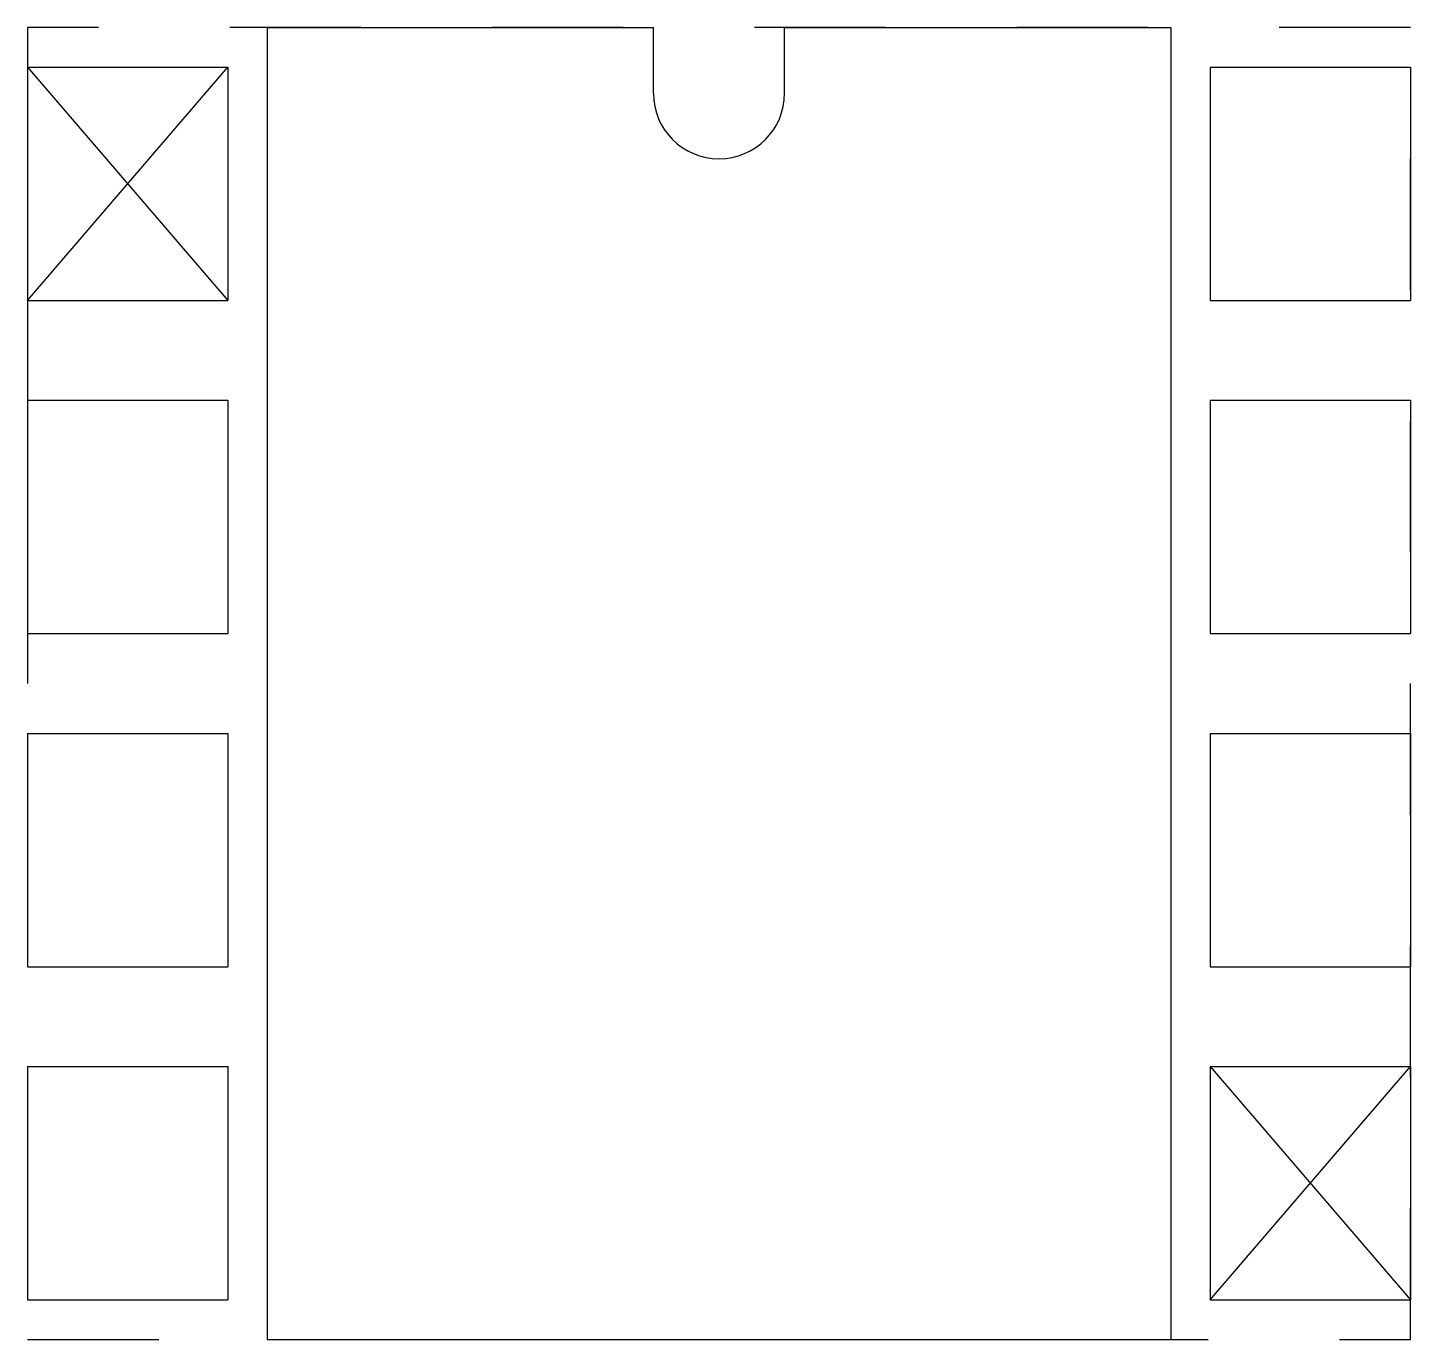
# Model space of a CAD drawing. Extents: x -0.8 to 9.8, y -8.8 to 1.2.
import ezdxf

# ---------------------------------------------------------------- set-up
doc = ezdxf.new("R2010")
doc.units = 0
doc.linetypes.add('虚线', pattern=[2, 1, -1])
for name, color, linetype in [('粗实线层', 7, 'CONTINUOUS'), ('细实线层', 7, 'CONTINUOUS'), ('虚线层', 6, '虚线')]:
    doc.layers.add(name, color=color, linetype=linetype)

msp = doc.modelspace()

# ---------------------------------------------------------------- linework, layer by layer
at = {"layer": '粗实线层'}
for p, q in [((1.0625, 1.19), (1.0625, -8.81)), ((1.0625, 1.19), (4.0075, 1.19)), ((4.0075, 0.69), (4.0075, 1.19)), ((5.0075, 0.69), (5.0075, 1.19)), ((5.0075, 1.19), (7.9525, 1.19)), ((7.9525, 1.19), (7.9525, -8.81)), ((1.0625, -8.81), (7.9525, -8.81))]:
    msp.add_line(p, q, dxfattribs=at)
msp.add_arc((4.5075, 0.69), 0.5, 180, 360, dxfattribs=at)
at = {"layer": '细实线层'}
for p, q in [((-0.7625, 0.89), (0.7625, 0.89)), ((-0.7625, 0.89), (-0.7625, -0.89)), ((-0.7625, 0.89), (0.7625, -0.89)), ((-0.7625, -0.89), (0.7625, 0.89)), ((0.7625, 0.89), (0.7625, -0.89)), ((8.2525, 0.89), (9.7775, 0.89)), ((8.2525, 0.89), (8.2525, -0.89)), ((9.7775, 0.89), (9.7775, -0.89)), ((-0.7625, -0.89), (0.7625, -0.89)), ((8.2525, -0.89), (9.7775, -0.89)), ((-0.7625, -1.65), (0.7625, -1.65)), ((-0.7625, -1.65), (-0.7625, -3.43)), ((0.7625, -1.65), (0.7625, -3.43)), ((8.2525, -1.65), (9.7775, -1.65)), ((8.2525, -1.65), (8.2525, -3.43)), ((9.7775, -1.65), (9.7775, -3.43)), ((-0.7625, -3.43), (0.7625, -3.43)), ((8.2525, -3.43), (9.7775, -3.43)), ((-0.7625, -4.19), (0.7625, -4.19)), ((-0.7625, -4.19), (-0.7625, -5.97)), ((0.7625, -4.19), (0.7625, -5.97)), ((8.2525, -4.19), (9.7775, -4.19)), ((8.2525, -4.19), (8.2525, -5.97)), ((9.7775, -4.19), (9.7775, -5.97)), ((-0.7625, -5.97), (0.7625, -5.97)), ((8.2525, -5.97), (9.7775, -5.97)), ((-0.7625, -6.73), (0.7625, -6.73)), ((-0.7625, -6.73), (-0.7625, -8.51)), ((0.7625, -6.73), (0.7625, -8.51)), ((8.2525, -6.73), (9.7775, -6.73)), ((8.2525, -6.73), (8.2525, -8.51)), ((8.2525, -6.73), (9.7775, -8.51)), ((8.2525, -8.51), (9.7775, -6.73)), ((9.7775, -6.73), (9.7775, -8.51)), ((-0.7625, -8.51), (0.7625, -8.51)), ((8.2525, -8.51), (9.7775, -8.51))]:
    msp.add_line(p, q, dxfattribs=at)
at = {"layer": '虚线层'}
msp.add_lwpolyline([(-0.7625, 1.19), (-0.7625, -8.81), (9.7775, -8.81), (9.7775, 1.19)], close=True, dxfattribs=at)

doc.saveas('drawing.dxf')
